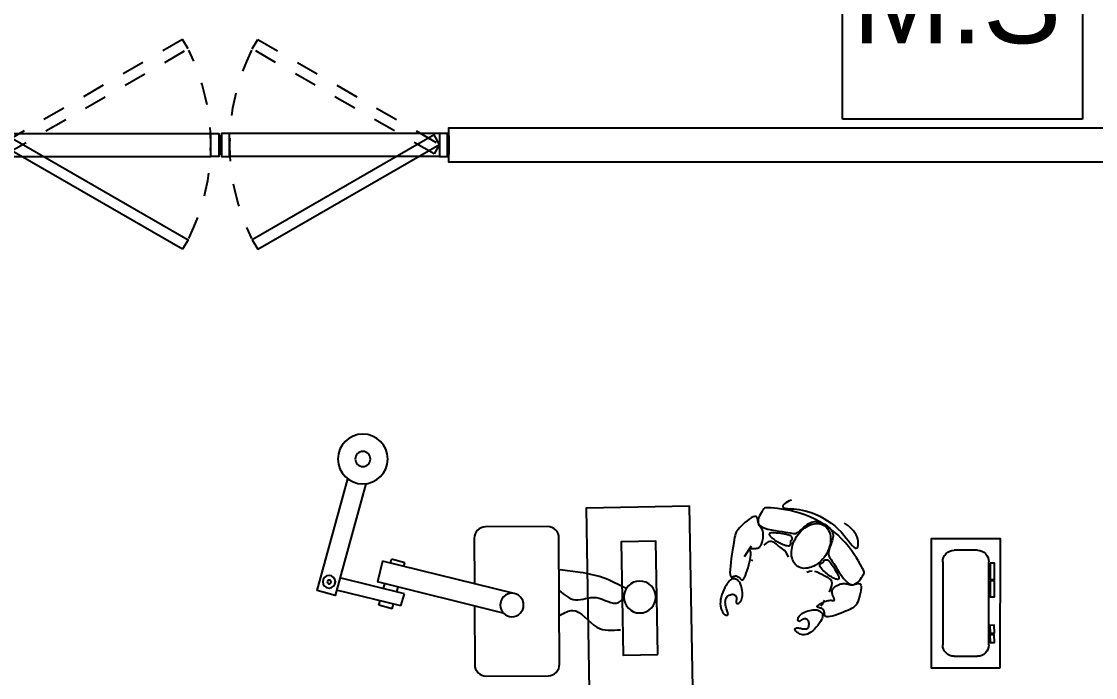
# Model space of a CAD drawing. Header units: metres. Extents: x -39 to 21688, y -24 to 9022.
# Drawn here: x 294.542 to 299.236, y 9.096 to 11.965 of the extents above; entities that cross this region are included whole.
import ezdxf

# ---------------------------------------------------------------- set-up
doc = ezdxf.new("R2010")
doc.units = ezdxf.units.M
doc.header["$MEASUREMENT"] = 0
doc.linetypes.add('HIDDEN2', pattern=[4.7625, 3.175, -1.5875])
doc.linetypes.add('HIDDEN4', pattern=[0.09375, 0.0625, -0.03125])
for name, color, linetype in [('AR-MOBILIRIO', 1, 'Continuous'), ('AR-MUROS', 6, 'Continuous'), ('AR-PUERTAS', 2, 'Continuous'), ('MOBILIARIO', 42, 'Continuous')]:
    doc.layers.add(name, color=color, linetype=linetype)
doc.styles.add('ELEC', font='comic.ttf', dxfattribs={"height": 50})

# ---------------------------------------------------------------- blocks, each defined once
blk = doc.blocks.new('AR-PUERTA DE DOBLE BATEO')
at = {"layer": 'AR-PUERTAS', "linetype": 'HIDDEN2'}
for p, q in [((-0.05, 0.9527), (-0.05, 0.0352)), ((0.05, 0.9527), (0.05, 0.0352)), ((-0.05, -0.9648), (-0.05, -0.0473)), ((0.05, -0.9648), (0.05, -0.0473))]:
    blk.add_line(p, q, dxfattribs=at)
at = {"layer": 'AR-PUERTAS'}
for points in [[(0.05, 0.9878), (-0.05, 0.9878), (-0.05, 0.9527), (0.05, 0.9527)], [(-0.04, 0.9878), (-0.04, 0.9939), (0.04, 0.9939), (0.04, 0.9878)], [(0.4565, 0.1581), (-0.0023, 0.9527), (-0.0436, 0.9288), (0.4151, 0.1342)], [(0.05, 0.0352), (-0.05, 0.0352), (-0.05, 0), (0.05, 0)], [(-0.04, -0.0061), (-0.04, 0), (0.04, 0), (0.04, -0.0061)], [(0.05, -0.0473), (-0.05, -0.0473), (-0.05, -0.0122), (0.05, -0.0122)], [(-0.04, -0.0061), (-0.04, -0.0122), (0.04, -0.0122), (0.04, -0.0061)], [(0.4565, -0.1703), (-0.0023, -0.9648), (-0.0436, -0.941), (0.4151, -0.1464)], [(0.05, -1), (-0.05, -1), (-0.05, -0.9648), (0.05, -0.9648)], [(-0.04, -1), (-0.04, -1.0061), (0.04, -1.0061), (0.04, -1)]]:
    blk.add_lwpolyline(points, close=True, dxfattribs=at)
at = {"layer": 'AR-PUERTAS', "color": 1, "linetype": 'HIDDEN4'}
for points in [[(-0.461, 0.1581), (-0.0023, 0.9527), (0.0391, 0.9288), (-0.4197, 0.1342)], [(-0.461, -0.1703), (-0.0023, -0.9648), (0.0391, -0.941), (-0.4197, -0.1464)]]:
    blk.add_lwpolyline(points, close=True, dxfattribs=at)
for centre, start, end in [((-0.0023, 0.9627), 243.6523, 296.3478), ((-0.0023, -0.9748), 63.6523, 116.3478)]:
    blk.add_arc(centre, 0.9278, start, end, dxfattribs=at)
blk = doc.blocks.new('A$C23125473')
at = {"layer": 'AR-MOBILIRIO'}
for p, q in [((2.8784, 0.9717), (2.9801, 0.9718)), ((2.8286, 0.5581), (2.8284, 0.9217)), ((3.0302, 0.9218), (3.0303, 0.5582)), ((2.1827, 0.8537), (2.1826, 0.8517)), ((2.1826, 0.8517), (2.1832, 0.8501)), ((2.1834, 0.8561), (2.1827, 0.8537)), ((2.1832, 0.8501), (2.1845, 0.8488)), ((2.1848, 0.8586), (2.1834, 0.8561)), ((2.1845, 0.8488), (2.1864, 0.848)), ((2.1868, 0.8613), (2.1848, 0.8586)), ((2.1864, 0.848), (2.1888, 0.8476)), ((2.1894, 0.8641), (2.1868, 0.8613)), ((2.1888, 0.8476), (2.1918, 0.8474)), ((2.1927, 0.8669), (2.1894, 0.8641)), ((2.1918, 0.8474), (2.1951, 0.8476)), ((2.1965, 0.8696), (2.1927, 0.8669)), ((2.1951, 0.8476), (2.1989, 0.8479)), ((2.2009, 0.8722), (2.1965, 0.8696)), ((2.1989, 0.8479), (2.2029, 0.8485)), ((2.2058, 0.8745), (2.2009, 0.8722)), ((2.2029, 0.8485), (2.2072, 0.8492)), ((2.2112, 0.8762), (2.2058, 0.8745)), ((2.2072, 0.8492), (2.2116, 0.8501)), ((2.2172, 0.8773), (2.2112, 0.8762)), ((2.2116, 0.8501), (2.2161, 0.8509)), ((2.2161, 0.8509), (2.2206, 0.8515)), ((2.2235, 0.8775), (2.2172, 0.8773)), ((2.2206, 0.8515), (2.2249, 0.8519)), ((2.2303, 0.8766), (2.2235, 0.8775)), ((2.2249, 0.8519), (2.229, 0.8519)), ((2.229, 0.8519), (2.2328, 0.8513)), ((2.2374, 0.8746), (2.2303, 0.8766)), ((2.2328, 0.8513), (2.2362, 0.8501)), ((2.2362, 0.8501), (2.2391, 0.8481)), ((2.2449, 0.8711), (2.2374, 0.8746)), ((2.2391, 0.8481), (2.2413, 0.8453)), ((2.2413, 0.8453), (2.243, 0.8417)), ((2.2527, 0.8661), (2.2449, 0.8711)), ((2.2605, 0.8598), (2.2527, 0.8661)), ((2.2683, 0.8526), (2.2605, 0.8598)), ((2.2757, 0.8447), (2.2683, 0.8526)), ((2.1959, 0.8146), (2.1958, 0.8119)), ((2.1958, 0.8119), (2.1961, 0.8087)), ((2.1966, 0.8166), (2.1959, 0.8146)), ((2.1961, 0.8087), (2.197, 0.805)), ((2.1976, 0.8179), (2.1966, 0.8166)), ((2.197, 0.805), (2.1986, 0.801)), ((2.199, 0.8187), (2.1976, 0.8179)), ((2.1986, 0.801), (2.201, 0.7968)), ((2.2006, 0.819), (2.199, 0.8187)), ((2.2023, 0.8188), (2.2006, 0.819)), ((2.2041, 0.8184), (2.2023, 0.8188)), ((2.2059, 0.8176), (2.2041, 0.8184)), ((2.2076, 0.8167), (2.2059, 0.8176)), ((2.2091, 0.8156), (2.2076, 0.8167)), ((2.2106, 0.8145), (2.2091, 0.8156)), ((2.212, 0.8134), (2.2106, 0.8145)), ((2.2134, 0.8123), (2.212, 0.8134)), ((2.2149, 0.8112), (2.2134, 0.8123)), ((2.2165, 0.8102), (2.2149, 0.8112)), ((2.2184, 0.8094), (2.2165, 0.8102)), ((2.2205, 0.8087), (2.2184, 0.8094)), ((2.223, 0.8083), (2.2205, 0.8087)), ((2.2257, 0.8082), (2.223, 0.8083)), ((2.2285, 0.8084), (2.2257, 0.8082)), ((2.2314, 0.809), (2.2285, 0.8084)), ((2.2342, 0.8101), (2.2314, 0.809)), ((2.2369, 0.8117), (2.2342, 0.8101)), ((2.2393, 0.8139), (2.2369, 0.8117)), ((2.2413, 0.8168), (2.2393, 0.8139)), ((2.2429, 0.8203), (2.2413, 0.8168)), ((2.2439, 0.8244), (2.2429, 0.8203)), ((2.243, 0.8417), (2.244, 0.8376)), ((2.2445, 0.8288), (2.2439, 0.8244)), ((2.244, 0.8376), (2.2445, 0.8332)), ((2.2445, 0.8332), (2.2445, 0.8288)), ((2.2827, 0.8364), (2.2757, 0.8447)), ((2.2889, 0.8282), (2.2827, 0.8364)), ((2.2942, 0.8202), (2.2889, 0.8282)), ((2.2984, 0.8129), (2.2942, 0.8202)), ((2.3013, 0.8064), (2.2984, 0.8129)), ((2.303, 0.8008), (2.3013, 0.8064)), ((2.3036, 0.7959), (2.303, 0.8008)), ((2.3218, 0.7992), (2.3175, 0.7978)), ((2.328, 0.7994), (2.3218, 0.7992)), ((2.3361, 0.7982), (2.328, 0.7994)), ((2.3459, 0.7959), (2.3361, 0.7982)), ((0.4606, 0.7516), (0.1793, 0.6821)), ((0.908, 0.7824), (0.3576, 0.6463)), ((0.4219, 0.7647), (0.364, 0.7486)), ((0.4219, 0.7647), (0.4277, 0.7435)), ((0.4606, 0.7516), (0.4757, 0.6978)), ((1.8572, 0.7508), (1.8586, 0.7587)), ((1.8586, 0.7587), (1.8606, 0.7658)), ((1.8606, 0.7658), (1.863, 0.7721)), ((1.863, 0.7721), (1.8659, 0.7776)), ((1.8659, 0.7776), (1.8689, 0.7822)), ((1.8689, 0.7822), (1.8722, 0.7858)), ((1.8722, 0.7858), (1.8754, 0.7886)), ((1.8754, 0.7886), (1.8786, 0.7905)), ((1.8786, 0.7905), (1.8815, 0.7917)), ((1.8804, 0.7532), (1.8794, 0.7473)), ((1.8818, 0.7588), (1.8804, 0.7532)), ((1.8815, 0.7917), (1.8843, 0.7922)), ((1.8833, 0.7641), (1.8818, 0.7588)), ((1.8848, 0.769), (1.8833, 0.7641)), ((1.8843, 0.7922), (1.8866, 0.7921)), ((1.8864, 0.7734), (1.8848, 0.769)), ((1.8878, 0.7774), (1.8864, 0.7734)), ((1.8866, 0.7921), (1.8884, 0.7914)), ((1.889, 0.7808), (1.8878, 0.7774)), ((1.8884, 0.7914), (1.8897, 0.7902)), ((1.8898, 0.7839), (1.889, 0.7808)), ((1.8897, 0.7902), (1.8903, 0.7885)), ((1.8903, 0.7864), (1.8898, 0.7839)), ((1.8903, 0.7885), (1.8903, 0.7864)), ((2.201, 0.7968), (2.2041, 0.7926)), ((2.2041, 0.7926), (2.208, 0.7885)), ((2.208, 0.7885), (2.2129, 0.7846)), ((2.2129, 0.7846), (2.2187, 0.7811)), ((2.2187, 0.7811), (2.2252, 0.778)), ((2.2252, 0.778), (2.2323, 0.7752)), ((2.2323, 0.7752), (2.2396, 0.773)), ((2.2396, 0.773), (2.2471, 0.7711)), ((2.2471, 0.7711), (2.2544, 0.7697)), ((2.2544, 0.7697), (2.2613, 0.7688)), ((2.2613, 0.7688), (2.2677, 0.7683)), ((2.2677, 0.7683), (2.2732, 0.7683)), ((2.2732, 0.7683), (2.2781, 0.7688)), ((2.2781, 0.7688), (2.2823, 0.7697)), ((2.2804, 0.7556), (2.2797, 0.7542)), ((2.2797, 0.7542), (2.2802, 0.7525)), ((2.2802, 0.7525), (2.282, 0.7503)), ((2.282, 0.7568), (2.2804, 0.7556)), ((2.2843, 0.7578), (2.282, 0.7568)), ((2.2823, 0.7697), (2.286, 0.771)), ((2.2871, 0.7586), (2.2843, 0.7578)), ((2.286, 0.771), (2.2892, 0.7727)), ((2.2903, 0.7595), (2.2871, 0.7586)), ((2.2892, 0.7727), (2.2921, 0.7746)), ((2.2935, 0.7605), (2.2903, 0.7595)), ((2.2921, 0.7746), (2.2946, 0.7768)), ((2.2966, 0.7617), (2.2935, 0.7605)), ((2.2946, 0.7768), (2.2969, 0.7792)), ((2.3, 0.747), (2.2962, 0.7528)), ((2.2996, 0.763), (2.2966, 0.7617)), ((2.2969, 0.7792), (2.2991, 0.7818)), ((2.2991, 0.7818), (2.301, 0.7847)), ((2.3024, 0.7647), (2.2996, 0.763)), ((2.301, 0.7847), (2.3025, 0.7879)), ((2.3048, 0.7665), (2.3024, 0.7647)), ((2.3025, 0.7879), (2.3035, 0.7916)), ((2.3035, 0.7916), (2.3036, 0.7959)), ((2.307, 0.7687), (2.3048, 0.7665)), ((2.3088, 0.7713), (2.307, 0.7687)), ((2.3102, 0.7741), (2.3088, 0.7713)), ((2.3111, 0.7774), (2.3102, 0.7741)), ((2.3115, 0.7811), (2.3111, 0.7774)), ((2.3118, 0.785), (2.3115, 0.7811)), ((2.3122, 0.7888), (2.3118, 0.785)), ((2.313, 0.7924), (2.3122, 0.7888)), ((2.3147, 0.7955), (2.313, 0.7924)), ((2.3175, 0.7978), (2.3147, 0.7955)), ((2.3569, 0.7926), (2.3459, 0.7959)), ((2.3687, 0.7886), (2.3569, 0.7926)), ((2.3808, 0.7842), (2.3687, 0.7886)), ((2.3927, 0.7796), (2.3808, 0.7842)), ((2.404, 0.775), (2.3927, 0.7796)), ((2.4142, 0.7707), (2.404, 0.775)), ((2.4229, 0.7669), (2.4142, 0.7707)), ((2.4303, 0.7633), (2.4229, 0.7669)), ((2.4365, 0.7597), (2.4303, 0.7633)), ((2.4417, 0.7558), (2.4365, 0.7597)), ((2.4462, 0.7515), (2.4417, 0.7558)), ((2.4501, 0.7464), (2.4462, 0.7515)), ((0.364, 0.7486), (0.3695, 0.7291)), ((1.8566, 0.7422), (1.8572, 0.7508)), ((1.8568, 0.733), (1.8566, 0.7422)), ((1.858, 0.7231), (1.8568, 0.733)), ((1.8603, 0.7127), (1.858, 0.7231)), ((1.8635, 0.702), (1.8603, 0.7127)), ((1.8787, 0.7413), (1.8784, 0.7354)), ((1.8784, 0.7354), (1.8787, 0.7296)), ((1.8794, 0.7473), (1.8787, 0.7413)), ((1.8787, 0.7296), (1.8797, 0.7242)), ((1.8797, 0.7242), (1.8814, 0.7192)), ((1.8814, 0.7192), (1.8839, 0.7147)), ((1.8839, 0.7147), (1.8871, 0.7108)), ((1.8871, 0.7108), (1.8909, 0.7075)), ((1.8909, 0.7075), (1.895, 0.7048)), ((1.895, 0.7048), (1.8993, 0.7027)), ((1.9181, 0.7026), (1.9206, 0.7043)), ((1.9206, 0.7043), (1.9228, 0.7065)), ((1.9228, 0.7065), (1.9245, 0.7088)), ((1.9245, 0.7088), (1.9258, 0.7114)), ((1.9252, 0.7333), (1.9253, 0.7352)), ((1.9254, 0.7314), (1.9252, 0.7333)), ((1.9253, 0.7352), (1.9256, 0.7371)), ((1.9257, 0.7296), (1.9254, 0.7314)), ((1.9256, 0.7371), (1.9261, 0.7387)), ((1.9261, 0.7278), (1.9257, 0.7296)), ((1.9258, 0.7114), (1.9268, 0.7139)), ((1.9261, 0.7387), (1.927, 0.74)), ((1.9266, 0.726), (1.9261, 0.7278)), ((1.9271, 0.7243), (1.9266, 0.726)), ((1.9268, 0.7139), (1.9274, 0.7163)), ((1.927, 0.74), (1.9283, 0.741)), ((1.9274, 0.7225), (1.9271, 0.7243)), ((1.9277, 0.7206), (1.9274, 0.7225)), ((1.9274, 0.7163), (1.9277, 0.7185)), ((1.9277, 0.7185), (1.9277, 0.7206)), ((1.9283, 0.741), (1.9299, 0.7414)), ((1.9299, 0.7414), (1.932, 0.7412)), ((1.932, 0.7412), (1.9345, 0.7403)), ((1.9345, 0.7403), (1.9373, 0.7386)), ((1.9373, 0.7386), (1.9403, 0.7363)), ((1.9403, 0.7363), (1.9434, 0.7332)), ((1.9434, 0.7332), (1.9462, 0.7294)), ((1.9462, 0.7294), (1.9488, 0.7248)), ((1.9488, 0.7248), (1.951, 0.7196)), ((1.951, 0.7196), (1.9526, 0.7136)), ((1.9526, 0.7136), (1.9535, 0.7068)), ((1.9535, 0.7068), (1.9537, 0.6996)), ((2.282, 0.7503), (2.2853, 0.7476)), ((2.2853, 0.7476), (2.2898, 0.7446)), ((2.2898, 0.7446), (2.2954, 0.7414)), ((2.2954, 0.7414), (2.3016, 0.7381)), ((2.3123, 0.7272), (2.3, 0.747)), ((2.3016, 0.7381), (2.3082, 0.735)), ((2.315, 0.7322), (2.3215, 0.7298)), ((2.3215, 0.7298), (2.3276, 0.7281)), ((2.3276, 0.7281), (2.333, 0.727)), ((2.333, 0.727), (2.3377, 0.7267)), ((2.3377, 0.7267), (2.3417, 0.7267)), ((2.3417, 0.7267), (2.3451, 0.7271)), ((2.3451, 0.7271), (2.3479, 0.7277)), ((2.3486, 0.7053), (2.3473, 0.7023)), ((2.3479, 0.7277), (2.3502, 0.7281)), ((2.3499, 0.7083), (2.3486, 0.7053)), ((2.3511, 0.7112), (2.3499, 0.7083)), ((2.3502, 0.7281), (2.352, 0.7285)), ((2.3523, 0.7141), (2.3511, 0.7112)), ((2.352, 0.7285), (2.3534, 0.7284)), ((2.3534, 0.7168), (2.3523, 0.7141)), ((2.3534, 0.7284), (2.3543, 0.7279)), ((2.3542, 0.7193), (2.3534, 0.7168)), ((2.3548, 0.7217), (2.3542, 0.7193)), ((2.3543, 0.7279), (2.3549, 0.7269)), ((2.3551, 0.7237), (2.3548, 0.7217)), ((2.3549, 0.7269), (2.3552, 0.7255)), ((2.3552, 0.7255), (2.3551, 0.7237)), ((2.4536, 0.7403), (2.4501, 0.7464)), ((2.4569, 0.7329), (2.4536, 0.7403)), ((2.4602, 0.7242), (2.4569, 0.7329)), ((2.4634, 0.7143), (2.4602, 0.7242)), ((2.4663, 0.7039), (2.4634, 0.7143)), ((0.4757, 0.6978), (0.1941, 0.6281)), ((0.9491, 0.6963), (0.38, 0.5556)), ((0.3844, 0.6752), (0.3902, 0.6543)), ((0.4427, 0.6896), (0.4485, 0.6688)), ((1.8674, 0.6913), (1.8635, 0.702)), ((1.8719, 0.6809), (1.8674, 0.6913)), ((1.8768, 0.6709), (1.8719, 0.6809)), ((1.8819, 0.6617), (1.8768, 0.6709)), ((1.8871, 0.6536), (1.8819, 0.6617)), ((1.8993, 0.7027), (1.9036, 0.7013)), ((1.9036, 0.7013), (1.9078, 0.7006)), ((1.9078, 0.7006), (1.9117, 0.7006)), ((1.9117, 0.7006), (1.9151, 0.7013)), ((1.9151, 0.7013), (1.9181, 0.7026)), ((1.9475, 0.6629), (1.9453, 0.6569)), ((1.9494, 0.6696), (1.9475, 0.6629)), ((1.9511, 0.6768), (1.9494, 0.6696)), ((1.9524, 0.6844), (1.9511, 0.6768)), ((1.9533, 0.6921), (1.9524, 0.6844)), ((1.9537, 0.6996), (1.9533, 0.6921)), ((2.3387, 0.6751), (2.3321, 0.6905)), ((2.3425, 0.6625), (2.3387, 0.6751)), ((2.3437, 0.6524), (2.3425, 0.6625)), ((2.3448, 0.693), (2.3447, 0.6899)), ((2.3447, 0.6899), (2.3449, 0.6869)), ((2.3454, 0.6961), (2.3448, 0.693)), ((2.3449, 0.6869), (2.3457, 0.6839)), ((2.3463, 0.6992), (2.3454, 0.6961)), ((2.3457, 0.6839), (2.3468, 0.681)), ((2.3473, 0.7023), (2.3463, 0.6992)), ((2.3468, 0.681), (2.3485, 0.6781)), ((2.3485, 0.6781), (2.3506, 0.6752)), ((2.3506, 0.6752), (2.3532, 0.6724)), ((2.3532, 0.6724), (2.3562, 0.6696)), ((2.3562, 0.6696), (2.3597, 0.6669)), ((2.3597, 0.6669), (2.3636, 0.6642)), ((2.3636, 0.6642), (2.3679, 0.6616)), ((2.3679, 0.6616), (2.3725, 0.6593)), ((2.3725, 0.6593), (2.3773, 0.6572)), ((2.3773, 0.6572), (2.3823, 0.6554)), ((2.4158, 0.6566), (2.4204, 0.6577)), ((2.4204, 0.6577), (2.4251, 0.6585)), ((2.4236, 0.6565), (2.4325, 0.6586)), ((2.4251, 0.6585), (2.43, 0.6589)), ((2.43, 0.6589), (2.4352, 0.6586)), ((2.4325, 0.6586), (2.441, 0.6575)), ((2.4352, 0.6586), (2.4406, 0.6576)), ((2.4406, 0.6576), (2.4461, 0.6562)), ((2.441, 0.6575), (2.4489, 0.6539)), ((2.4687, 0.6934), (2.4663, 0.7039)), ((2.4686, 0.6559), (2.4707, 0.6599)), ((2.4705, 0.6833), (2.4687, 0.6934)), ((2.4716, 0.674), (2.4705, 0.6833)), ((2.4707, 0.6599), (2.4717, 0.6661)), ((2.4717, 0.6661), (2.4716, 0.674)), ((0.38, 0.5556), (0.3576, 0.6463)), ((1.8921, 0.6468), (1.8871, 0.6536)), ((1.8969, 0.6416), (1.8921, 0.6468)), ((1.9013, 0.6377), (1.8969, 0.6416)), ((1.8988, 0.6047), (1.8994, 0.6134)), ((1.8994, 0.6134), (1.9008, 0.6191)), ((1.9008, 0.6191), (1.903, 0.6225)), ((1.9055, 0.6351), (1.9013, 0.6377)), ((1.903, 0.6225), (1.9057, 0.6239)), ((1.9095, 0.6336), (1.9055, 0.6351)), ((1.9057, 0.6239), (1.9089, 0.624)), ((1.9089, 0.624), (1.9123, 0.6231)), ((1.9133, 0.6329), (1.9095, 0.6336)), ((1.9123, 0.6231), (1.9159, 0.6219)), ((1.9169, 0.633), (1.9133, 0.6329)), ((1.9159, 0.6219), (1.9194, 0.6209)), ((1.9203, 0.6335), (1.9169, 0.633)), ((1.9194, 0.6209), (1.9228, 0.6204)), ((1.9235, 0.6345), (1.9203, 0.6335)), ((1.9228, 0.6204), (1.926, 0.6204)), ((1.9267, 0.6356), (1.9235, 0.6345)), ((1.926, 0.6204), (1.929, 0.6211)), ((1.9297, 0.6371), (1.9267, 0.6356)), ((1.929, 0.6211), (1.9319, 0.6221)), ((1.9326, 0.6389), (1.9297, 0.6371)), ((1.9319, 0.6221), (1.9346, 0.6237)), ((1.9354, 0.6412), (1.9326, 0.6389)), ((1.9346, 0.6237), (1.9372, 0.6255)), ((1.9381, 0.644), (1.9354, 0.6412)), ((1.9372, 0.6255), (1.9397, 0.6277)), ((1.9406, 0.6475), (1.9381, 0.644)), ((1.9397, 0.6277), (1.942, 0.6301)), ((1.943, 0.6518), (1.9406, 0.6475)), ((1.942, 0.6301), (1.9442, 0.6326)), ((1.9453, 0.6569), (1.943, 0.6518)), ((1.9442, 0.6326), (1.9464, 0.635)), ((1.9464, 0.635), (1.9486, 0.6369)), ((1.9486, 0.6369), (1.9509, 0.6379)), ((1.9509, 0.6379), (1.9533, 0.6378)), ((1.9533, 0.6378), (1.956, 0.6361)), ((1.956, 0.6361), (1.9589, 0.6326)), ((1.9589, 0.6326), (1.9623, 0.6269)), ((1.9623, 0.6269), (1.966, 0.6188)), ((1.966, 0.6188), (1.97, 0.6087)), ((2.2906, 0.6078), (2.3009, 0.6132)), ((2.3009, 0.6132), (2.3106, 0.6185)), ((2.3106, 0.6185), (2.3196, 0.6233)), ((2.3196, 0.6233), (2.3275, 0.6278)), ((2.3265, 0.614), (2.3214, 0.61)), ((2.3316, 0.6177), (2.3265, 0.614)), ((2.3275, 0.6278), (2.3342, 0.6325)), ((2.3368, 0.6212), (2.3316, 0.6177)), ((2.3342, 0.6325), (2.3393, 0.6379)), ((2.3419, 0.6244), (2.3368, 0.6212)), ((2.3393, 0.6379), (2.3425, 0.6443)), ((2.3469, 0.6273), (2.3419, 0.6244)), ((2.3425, 0.6443), (2.3437, 0.6524)), ((2.3518, 0.6298), (2.3469, 0.6273)), ((2.3564, 0.632), (2.3518, 0.6298)), ((2.3609, 0.6337), (2.3564, 0.632)), ((2.365, 0.6349), (2.3609, 0.6337)), ((2.3649, 0.6044), (2.3689, 0.6119)), ((2.3685, 0.6355), (2.365, 0.6349)), ((2.3715, 0.6353), (2.3685, 0.6355)), ((2.3689, 0.6119), (2.3722, 0.6187)), ((2.3737, 0.6342), (2.3715, 0.6353)), ((2.3722, 0.6187), (2.3743, 0.6244)), ((2.375, 0.6321), (2.3737, 0.6342)), ((2.3743, 0.6244), (2.3752, 0.6289)), ((2.3752, 0.6289), (2.375, 0.6321)), ((2.3764, 0.6045), (2.3856, 0.6181)), ((2.3823, 0.6554), (2.3873, 0.6541)), ((2.3856, 0.6181), (2.3951, 0.6309)), ((2.3873, 0.6541), (2.3923, 0.6533)), ((2.3923, 0.6533), (2.3972, 0.6531)), ((2.3951, 0.6309), (2.4047, 0.642)), ((2.3972, 0.6531), (2.402, 0.6534)), ((2.402, 0.6534), (2.4066, 0.6542)), ((2.4047, 0.642), (2.4142, 0.6508)), ((2.4066, 0.6542), (2.4112, 0.6554)), ((2.4112, 0.6554), (2.4158, 0.6566)), ((2.4142, 0.6508), (2.4236, 0.6565)), ((2.4461, 0.6562), (2.4516, 0.6547)), ((2.4489, 0.6539), (2.4562, 0.6484)), ((2.4516, 0.6547), (2.4567, 0.6535)), ((2.4562, 0.6484), (2.4628, 0.6416)), ((2.4567, 0.6535), (2.4614, 0.653)), ((2.4614, 0.653), (2.4654, 0.6537)), ((2.4628, 0.6416), (2.4687, 0.6344)), ((2.4654, 0.6537), (2.4686, 0.6559)), ((2.4687, 0.6344), (2.4738, 0.6272)), ((2.4738, 0.6272), (2.478, 0.6208)), ((2.478, 0.6208), (2.4812, 0.6157)), ((2.4812, 0.6157), (2.4835, 0.6116)), ((2.4835, 0.6116), (2.4848, 0.6079)), ((0.4152, 0.5643), (0.4199, 0.5473)), ((0.4777, 0.5633), (0.4199, 0.5473)), ((0.4735, 0.5787), (0.4777, 0.5633)), ((1.8992, 0.5928), (1.8988, 0.6047)), ((1.9004, 0.5782), (1.8992, 0.5928)), ((1.9022, 0.5616), (1.9004, 0.5782)), ((1.97, 0.6087), (1.974, 0.5972)), ((1.974, 0.5972), (1.978, 0.5848)), ((1.978, 0.5848), (1.9816, 0.5721)), ((1.9816, 0.5721), (1.9848, 0.5597)), ((2.2351, 0.6033), (2.2463, 0.5989)), ((2.2463, 0.5989), (2.2575, 0.5979)), ((2.2688, 0.5995), (2.2798, 0.603)), ((2.2798, 0.603), (2.2906, 0.6078)), ((2.2915, 0.5762), (2.291, 0.5729)), ((2.291, 0.5729), (2.2915, 0.5701)), ((2.293, 0.5799), (2.2915, 0.5762)), ((2.2915, 0.5701), (2.293, 0.5677)), ((2.2954, 0.5839), (2.293, 0.5799)), ((2.293, 0.5677), (2.2952, 0.5657)), ((2.2952, 0.5657), (2.2977, 0.564)), ((2.2986, 0.5881), (2.2954, 0.5839)), ((2.2977, 0.564), (2.3005, 0.5626)), ((2.3024, 0.5925), (2.2986, 0.5881)), ((2.3067, 0.597), (2.3024, 0.5925)), ((2.3114, 0.6015), (2.3067, 0.597)), ((2.3163, 0.6058), (2.3114, 0.6015)), ((2.3214, 0.61), (2.3163, 0.6058)), ((2.3376, 0.5623), (2.3413, 0.5674)), ((2.3413, 0.5674), (2.3457, 0.5737)), ((2.3457, 0.5737), (2.3505, 0.5808)), ((2.3461, 0.5569), (2.3524, 0.5664)), ((2.3505, 0.5808), (2.3554, 0.5886)), ((2.3524, 0.5664), (2.3596, 0.5779)), ((2.3554, 0.5886), (2.3603, 0.5965)), ((2.3596, 0.5779), (2.3677, 0.5909)), ((2.3603, 0.5965), (2.3649, 0.6044)), ((2.3677, 0.5909), (2.3764, 0.6045)), ((2.4675, 0.5689), (2.4601, 0.556)), ((2.4736, 0.5797), (2.4675, 0.5689)), ((2.4783, 0.5882), (2.4736, 0.5797)), ((2.4817, 0.5948), (2.4783, 0.5882)), ((2.4839, 0.6), (2.4817, 0.5948)), ((2.4849, 0.6042), (2.4839, 0.6)), ((2.4848, 0.6079), (2.4849, 0.6042)), ((1.9046, 0.5439), (1.9022, 0.5616)), ((1.9072, 0.5257), (1.9046, 0.5439)), ((1.91, 0.5078), (1.9072, 0.5257)), ((1.9915, 0.4903), (1.9615, 0.5364)), ((1.9848, 0.5597), (1.9874, 0.548)), ((1.9874, 0.548), (1.9891, 0.5377)), ((1.9893, 0.5171), (1.9884, 0.513)), ((1.9891, 0.5377), (1.9899, 0.5292)), ((1.9899, 0.5224), (1.9893, 0.5171)), ((1.9899, 0.5292), (1.9899, 0.5224)), ((1.9967, 0.5495), (1.993, 0.5554)), ((2.1443, 0.5184), (2.1366, 0.5097)), ((2.1503, 0.5281), (2.1443, 0.5184)), ((2.1539, 0.5388), (2.1503, 0.5281)), ((2.3005, 0.5626), (2.3033, 0.5613)), ((2.3033, 0.5613), (2.3057, 0.5602)), ((2.3057, 0.5602), (2.3077, 0.5592)), ((2.3077, 0.5592), (2.309, 0.5582)), ((2.309, 0.5582), (2.3096, 0.5573)), ((2.3094, 0.5538), (2.3093, 0.553)), ((2.3093, 0.553), (2.3096, 0.5522)), ((2.3096, 0.5546), (2.3094, 0.5538)), ((2.3096, 0.5573), (2.3099, 0.5563)), ((2.3098, 0.5554), (2.3096, 0.5546)), ((2.3096, 0.5522), (2.3103, 0.5515)), ((2.3099, 0.5563), (2.3098, 0.5554)), ((2.3103, 0.5515), (2.3114, 0.5509)), ((2.3114, 0.5509), (2.3128, 0.5504)), ((2.3128, 0.5504), (2.3144, 0.5499)), ((2.3144, 0.5499), (2.3162, 0.5495)), ((2.3162, 0.5495), (2.3181, 0.5493)), ((2.3181, 0.5493), (2.32, 0.5492)), ((2.32, 0.5492), (2.3219, 0.5493)), ((2.3219, 0.5493), (2.3237, 0.5496)), ((2.3237, 0.5496), (2.3255, 0.5502)), ((2.3255, 0.5502), (2.3273, 0.5512)), ((2.3273, 0.5512), (2.3294, 0.5528)), ((2.3287, 0.5236), (2.3293, 0.5283)), ((2.329, 0.5184), (2.3287, 0.5236)), ((2.3302, 0.5123), (2.329, 0.5184)), ((2.3293, 0.5283), (2.3308, 0.5328)), ((2.3294, 0.5528), (2.3317, 0.5551)), ((2.3308, 0.5328), (2.3332, 0.5375)), ((2.3317, 0.5551), (2.3344, 0.5582)), ((2.3332, 0.5375), (2.3365, 0.5428)), ((2.3344, 0.5582), (2.3376, 0.5623)), ((2.3365, 0.5428), (2.3408, 0.5491)), ((2.3408, 0.5491), (2.3461, 0.5569)), ((2.4412, 0.5258), (2.4296, 0.5091)), ((2.4513, 0.5415), (2.4412, 0.5258)), ((2.4601, 0.556), (2.4513, 0.5415)), ((1.9127, 0.4909), (1.91, 0.5078)), ((1.9151, 0.4759), (1.9127, 0.4909)), ((1.9172, 0.4631), (1.9151, 0.4759)), ((1.9851, 0.506), (1.9846, 0.5047)), ((1.9846, 0.5047), (1.9847, 0.5036)), ((1.9847, 0.5036), (1.9854, 0.5027)), ((1.9861, 0.5077), (1.9851, 0.506)), ((1.9854, 0.5027), (1.9866, 0.5019)), ((1.9872, 0.5099), (1.9861, 0.5077)), ((1.9866, 0.5019), (1.9882, 0.5012)), ((1.9884, 0.513), (1.9872, 0.5099)), ((1.9882, 0.5012), (1.9902, 0.5007)), ((1.9902, 0.5007), (1.9926, 0.5003)), ((1.9926, 0.5003), (1.9953, 0.5)), ((1.9953, 0.5), (1.9982, 0.4999)), ((1.9982, 0.4999), (2.0013, 0.4998)), ((2.0013, 0.4998), (2.0044, 0.4998)), ((2.0044, 0.4998), (2.0077, 0.4998)), ((2.0077, 0.4998), (2.011, 0.4997)), ((2.011, 0.4997), (2.0143, 0.4994)), ((2.0143, 0.4994), (2.0174, 0.4989)), ((2.0174, 0.4989), (2.0205, 0.4982)), ((2.0205, 0.4982), (2.0234, 0.4971)), ((2.0234, 0.4971), (2.026, 0.4956)), ((2.026, 0.4956), (2.0285, 0.4937)), ((2.0285, 0.4937), (2.0307, 0.4914)), ((2.0307, 0.4914), (2.0328, 0.4886)), ((2.0328, 0.4886), (2.0347, 0.4853)), ((2.0347, 0.4853), (2.0365, 0.4814)), ((2.0365, 0.4814), (2.0381, 0.4771)), ((2.0381, 0.4771), (2.0396, 0.4722)), ((2.0396, 0.4722), (2.041, 0.4667)), ((2.0568, 0.4764), (2.0468, 0.485)), ((2.0656, 0.4713), (2.0568, 0.4764)), ((2.0734, 0.4691), (2.0656, 0.4713)), ((2.0807, 0.4695), (2.0734, 0.4691)), ((2.0876, 0.472), (2.0807, 0.4695)), ((2.0946, 0.4762), (2.0876, 0.472)), ((2.1019, 0.4816), (2.0946, 0.4762)), ((2.1099, 0.4879), (2.1019, 0.4816)), ((2.1022, 0.4683), (2.1077, 0.4715)), ((2.1077, 0.4715), (2.1134, 0.4746)), ((2.1187, 0.4946), (2.1099, 0.4879)), ((2.1134, 0.4746), (2.1193, 0.4775)), ((2.1278, 0.5018), (2.1187, 0.4946)), ((2.1193, 0.4775), (2.1252, 0.4803)), ((2.1252, 0.4803), (2.1312, 0.4827)), ((2.1366, 0.5097), (2.1278, 0.5018)), ((2.1312, 0.4827), (2.137, 0.4849)), ((2.137, 0.4849), (2.1426, 0.4866)), ((2.1426, 0.4866), (2.1478, 0.4877)), ((2.1478, 0.4877), (2.1524, 0.4883)), ((2.1524, 0.4883), (2.1564, 0.4882)), ((2.1564, 0.4882), (2.1596, 0.4874)), ((2.1596, 0.4874), (2.1619, 0.4857)), ((2.1619, 0.4857), (2.1635, 0.4834)), ((2.1635, 0.4834), (2.1645, 0.4806)), ((2.1645, 0.4806), (2.165, 0.4776)), ((2.165, 0.4776), (2.1652, 0.4744)), ((2.1652, 0.4744), (2.1652, 0.4714)), ((2.1652, 0.4714), (2.1652, 0.4687)), ((2.3321, 0.5054), (2.3302, 0.5123)), ((2.3344, 0.498), (2.3321, 0.5054)), ((2.3371, 0.4901), (2.3344, 0.498)), ((2.3398, 0.4821), (2.3371, 0.4901)), ((2.3425, 0.4741), (2.3398, 0.4821)), ((2.345, 0.4663), (2.3425, 0.4741)), ((2.4025, 0.4746), (2.3868, 0.4576)), ((2.4168, 0.4919), (2.4025, 0.4746)), ((2.4296, 0.5091), (2.4168, 0.4919)), ((2.4169, 0.4673), (2.4257, 0.4784)), ((2.4257, 0.4784), (2.4334, 0.4878)), ((2.4334, 0.4878), (2.4401, 0.4947)), ((2.4401, 0.4947), (2.4458, 0.4987)), ((2.4458, 0.4987), (2.4506, 0.4995)), ((2.4506, 0.4995), (2.4544, 0.4973)), ((2.4544, 0.4973), (2.4572, 0.4927)), ((2.4572, 0.4927), (2.4589, 0.4861)), ((2.4589, 0.4861), (2.4595, 0.478)), ((2.4595, 0.478), (2.459, 0.4689)), ((2.9803, 0.5082), (2.8786, 0.5081)), ((1.9191, 0.4525), (1.9172, 0.4631)), ((1.921, 0.4436), (1.9191, 0.4525)), ((1.9232, 0.436), (1.921, 0.4436)), ((1.926, 0.4292), (1.9232, 0.436)), ((1.9295, 0.4229), (1.926, 0.4292)), ((1.934, 0.4166), (1.9295, 0.4229)), ((2.0421, 0.4245), (2.0402, 0.4197)), ((2.041, 0.4667), (2.0422, 0.4608)), ((2.0433, 0.4299), (2.0421, 0.4245)), ((2.0422, 0.4608), (2.0432, 0.4546)), ((2.0432, 0.4546), (2.0438, 0.4482)), ((2.044, 0.4358), (2.0433, 0.4299)), ((2.0438, 0.4482), (2.0441, 0.4419)), ((2.0441, 0.4419), (2.044, 0.4358)), ((2.07, 0.439), (2.071, 0.4417)), ((2.0701, 0.4365), (2.07, 0.439)), ((2.0715, 0.4345), (2.0701, 0.4365)), ((2.071, 0.4417), (2.073, 0.4448)), ((2.0743, 0.433), (2.0715, 0.4345)), ((2.073, 0.4448), (2.0757, 0.448)), ((2.0788, 0.432), (2.0743, 0.433)), ((2.0757, 0.448), (2.0791, 0.4514)), ((2.0849, 0.4317), (2.0788, 0.432)), ((2.0791, 0.4514), (2.083, 0.4548)), ((2.083, 0.4548), (2.0873, 0.4582)), ((2.0924, 0.4319), (2.0849, 0.4317)), ((2.0873, 0.4582), (2.0919, 0.4616)), ((2.0919, 0.4616), (2.0969, 0.465)), ((2.1009, 0.4325), (2.0924, 0.4319)), ((2.0961, 0.4221), (2.1121, 0.4245)), ((2.0969, 0.465), (2.1022, 0.4683)), ((2.1099, 0.4335), (2.1009, 0.4325)), ((2.1192, 0.4348), (2.1099, 0.4335)), ((2.1121, 0.4245), (2.1273, 0.4266)), ((2.1283, 0.4362), (2.1192, 0.4348)), ((2.1273, 0.4266), (2.1407, 0.4286)), ((2.1368, 0.4377), (2.1283, 0.4362)), ((2.1443, 0.4391), (2.1368, 0.4377)), ((2.1407, 0.4286), (2.152, 0.4305)), ((2.1505, 0.4405), (2.1443, 0.4391)), ((2.1555, 0.4417), (2.1505, 0.4405)), ((2.152, 0.4305), (2.1612, 0.4322)), ((2.1594, 0.4429), (2.1555, 0.4417)), ((2.1624, 0.4441), (2.1594, 0.4429)), ((2.1612, 0.4322), (2.1687, 0.4335)), ((2.1647, 0.4453), (2.1624, 0.4441)), ((2.1664, 0.4466), (2.1647, 0.4453)), ((2.1652, 0.4687), (2.1654, 0.4665)), ((2.1654, 0.4665), (2.1658, 0.465)), ((2.1658, 0.465), (2.1664, 0.464)), ((2.1664, 0.464), (2.1671, 0.4634)), ((2.1677, 0.448), (2.1664, 0.4466)), ((2.1671, 0.4634), (2.168, 0.4631)), ((2.1687, 0.4495), (2.1677, 0.448)), ((2.168, 0.4631), (2.1688, 0.4629)), ((2.1695, 0.4512), (2.1687, 0.4495)), ((2.1687, 0.4335), (2.1749, 0.4344)), ((2.1688, 0.4629), (2.1697, 0.4628)), ((2.1702, 0.453), (2.1695, 0.4512)), ((2.1697, 0.4628), (2.1704, 0.4625)), ((2.1708, 0.4548), (2.1702, 0.453)), ((2.1704, 0.4625), (2.171, 0.462)), ((2.1712, 0.4566), (2.1708, 0.4548)), ((2.171, 0.462), (2.1713, 0.461)), ((2.1714, 0.4583), (2.1712, 0.4566)), ((2.1713, 0.461), (2.1715, 0.4598)), ((2.1715, 0.4598), (2.1714, 0.4583)), ((2.1749, 0.4344), (2.1802, 0.4347)), ((2.1802, 0.4347), (2.1849, 0.4343)), ((2.1849, 0.4343), (2.1894, 0.4329)), ((2.1894, 0.4329), (2.194, 0.4305)), ((2.194, 0.4305), (2.1992, 0.427)), ((2.1992, 0.427), (2.2047, 0.4225)), ((2.2047, 0.4225), (2.2107, 0.4174)), ((2.3516, 0.4254), (2.3323, 0.4106)), ((2.3424, 0.42), (2.3452, 0.4247)), ((2.347, 0.459), (2.345, 0.4663)), ((2.3452, 0.4247), (2.3472, 0.4296)), ((2.3483, 0.4522), (2.347, 0.459)), ((2.3472, 0.4296), (2.3485, 0.4347)), ((2.3491, 0.4459), (2.3483, 0.4522)), ((2.3485, 0.4347), (2.3491, 0.4401)), ((2.3491, 0.4401), (2.3491, 0.4459)), ((2.3698, 0.4411), (2.3516, 0.4254)), ((2.3868, 0.4576), (2.3698, 0.4411)), ((2.3708, 0.4143), (2.3841, 0.4278)), ((2.3841, 0.4278), (2.3962, 0.4414)), ((2.3962, 0.4414), (2.4071, 0.4547)), ((2.4071, 0.4547), (2.4169, 0.4673)), ((2.4388, 0.4232), (2.4318, 0.4154)), ((2.445, 0.4315), (2.4388, 0.4232)), ((2.4502, 0.4403), (2.445, 0.4315)), ((2.4544, 0.4496), (2.4502, 0.4403)), ((2.4573, 0.4593), (2.4544, 0.4496)), ((2.459, 0.4689), (2.4573, 0.4593)), ((1.9399, 0.4099), (1.934, 0.4166)), ((1.9471, 0.4026), (1.9399, 0.4099)), ((1.9554, 0.3947), (1.9471, 0.4026)), ((1.9644, 0.3869), (1.9554, 0.3947)), ((1.9737, 0.3793), (1.9644, 0.3869)), ((1.983, 0.3725), (1.9737, 0.3793)), ((2.0207, 0.3792), (2.0198, 0.3737)), ((2.0216, 0.3848), (2.0207, 0.3792)), ((2.0216, 0.3844), (2.024, 0.3926)), ((2.0229, 0.3901), (2.0216, 0.3848)), ((2.0217, 0.3757), (2.0216, 0.3844)), ((2.0238, 0.3668), (2.0217, 0.3757)), ((2.0247, 0.395), (2.0229, 0.3901)), ((2.024, 0.3926), (2.0295, 0.3999)), ((2.027, 0.3993), (2.0247, 0.395)), ((2.0297, 0.4034), (2.027, 0.3993)), ((2.0295, 0.3999), (2.0385, 0.4061)), ((2.0325, 0.4073), (2.0297, 0.4034)), ((2.0353, 0.4112), (2.0325, 0.4073)), ((2.0379, 0.4153), (2.0353, 0.4112)), ((2.0402, 0.4197), (2.0379, 0.4153)), ((2.0385, 0.4061), (2.0504, 0.4113)), ((2.0504, 0.4113), (2.0645, 0.4156)), ((2.0645, 0.4156), (2.08, 0.4191)), ((2.08, 0.4191), (2.0961, 0.4221)), ((2.2107, 0.4174), (2.2169, 0.4119)), ((2.2169, 0.4119), (2.2233, 0.4062)), ((2.2233, 0.4062), (2.2299, 0.4007)), ((2.2299, 0.4007), (2.2364, 0.3957)), ((2.2364, 0.3957), (2.243, 0.3913)), ((2.243, 0.3913), (2.2494, 0.3877)), ((2.2494, 0.3877), (2.2557, 0.3851)), ((2.2557, 0.3851), (2.262, 0.3834)), ((2.262, 0.3834), (2.2682, 0.3824)), ((2.2682, 0.3824), (2.2744, 0.3822)), ((2.2913, 0.3839), (2.27, 0.3723)), ((2.2744, 0.3822), (2.2807, 0.3827)), ((2.2807, 0.3827), (2.287, 0.3839)), ((2.287, 0.3839), (2.2933, 0.3858)), ((2.3122, 0.3967), (2.2913, 0.3839)), ((2.2933, 0.3858), (2.2998, 0.3882)), ((2.2998, 0.3882), (2.3062, 0.3911)), ((2.3062, 0.3911), (2.3126, 0.3944)), ((2.3084, 0.3686), (2.3249, 0.3786)), ((2.3323, 0.4106), (2.3122, 0.3967)), ((2.3126, 0.3944), (2.3187, 0.3982)), ((2.3187, 0.3982), (2.3245, 0.4022)), ((2.3245, 0.4022), (2.3299, 0.4065)), ((2.3249, 0.3786), (2.341, 0.3897)), ((2.3299, 0.4065), (2.3347, 0.4109)), ((2.3347, 0.4109), (2.3389, 0.4155)), ((2.3389, 0.4155), (2.3424, 0.42)), ((2.341, 0.3897), (2.3564, 0.4016)), ((2.3564, 0.4016), (2.3708, 0.4143)), ((2.4082, 0.3952), (2.4, 0.3896)), ((2.4164, 0.4014), (2.4082, 0.3952)), ((2.4243, 0.4081), (2.4164, 0.4014)), ((2.4318, 0.4154), (2.4243, 0.4081)), ((1.9917, 0.3668), (1.983, 0.3725)), ((1.9995, 0.3625), (1.9917, 0.3668)), ((2.0061, 0.3601), (1.9995, 0.3625)), ((2.0111, 0.3598), (2.0061, 0.3601)), ((2.0146, 0.3613), (2.0111, 0.3598)), ((2.0171, 0.3644), (2.0146, 0.3613)), ((2.0187, 0.3686), (2.0171, 0.3644)), ((2.0198, 0.3737), (2.0187, 0.3686)), ((2.0272, 0.358), (2.0238, 0.3668)), ((2.0315, 0.3497), (2.0272, 0.358)), ((2.036, 0.3422), (2.0315, 0.3497)), ((2.0401, 0.3357), (2.036, 0.3422)), ((2.0435, 0.3307), (2.0401, 0.3357)), ((2.0464, 0.3269), (2.0435, 0.3307)), ((2.142, 0.3309), (2.1234, 0.328)), ((2.1619, 0.3347), (2.142, 0.3309)), ((2.1828, 0.3396), (2.1619, 0.3347)), ((2.2044, 0.3456), (2.1828, 0.3396)), ((2.1888, 0.3283), (2.201, 0.3298)), ((2.201, 0.3298), (2.2141, 0.332)), ((2.2263, 0.353), (2.2044, 0.3456)), ((2.2141, 0.332), (2.2281, 0.3351)), ((2.2482, 0.3619), (2.2263, 0.353)), ((2.2281, 0.3351), (2.243, 0.3393)), ((2.243, 0.3393), (2.2587, 0.3448)), ((2.27, 0.3723), (2.2482, 0.3619)), ((2.2587, 0.3448), (2.275, 0.3516)), ((2.275, 0.3516), (2.2917, 0.3595)), ((2.2917, 0.3595), (2.3084, 0.3686)), ((2.0492, 0.3243), (2.0464, 0.3269)), ((2.0525, 0.3226), (2.0492, 0.3243)), ((2.0568, 0.3219), (2.0525, 0.3226)), ((2.0624, 0.3218), (2.0568, 0.3219)), ((2.0698, 0.3222), (2.0624, 0.3218)), ((2.0795, 0.3231), (2.0698, 0.3222)), ((2.0919, 0.3243), (2.0795, 0.3231)), ((2.1066, 0.3259), (2.0919, 0.3243)), ((2.1234, 0.328), (2.1066, 0.3259)), ((2.1291, 0.3155), (2.1294, 0.3182)), ((2.1304, 0.3124), (2.1291, 0.3155)), ((2.1294, 0.3182), (2.131, 0.3204)), ((2.1331, 0.3088), (2.1304, 0.3124)), ((2.131, 0.3204), (2.134, 0.3222)), ((2.1374, 0.3047), (2.1331, 0.3088)), ((2.134, 0.3222), (2.1383, 0.3237)), ((2.1431, 0.3004), (2.1374, 0.3047)), ((2.1383, 0.3237), (2.1438, 0.3248)), ((2.1501, 0.296), (2.1431, 0.3004)), ((2.1438, 0.3248), (2.1506, 0.3256)), ((2.1581, 0.2919), (2.1501, 0.296)), ((2.1506, 0.3256), (2.1585, 0.3262)), ((2.167, 0.2882), (2.1581, 0.2919)), ((2.1585, 0.3262), (2.1676, 0.3267)), ((2.1676, 0.3267), (2.1777, 0.3274)), ((2.1777, 0.3274), (2.1888, 0.3283))]:
    blk.add_line(p, q, dxfattribs=at)
for points in [[(1.7359, 1.1116), (1.7225, 0.3156), (1.2704, 0.3232), (1.2838, 1.1192)], [(3.0801, 1.0218), (3.0804, 0.4582), (2.7786, 0.4581), (2.7784, 1.0217)], [(1.5834, 0.9641), (1.575, 0.4681), (1.4229, 0.4706), (1.4313, 0.9667)], [(3.0345, 0.8779), (3.0355, 0.9116), (3.0543, 0.911), (3.0533, 0.8774)], [(3.0348, 0.8364), (3.0358, 0.87), (3.0546, 0.8695), (3.0536, 0.8358)], [(3.0365, 0.641), (3.0362, 0.711), (3.055, 0.7111), (3.0554, 0.6411)], [(3.0362, 0.565), (3.0358, 0.6351), (3.0547, 0.6352), (3.055, 0.5651)]]:
    blk.add_lwpolyline(points, close=True, dxfattribs=at)
blk.add_lwpolyline([(0.7821, 0.7513), (0.7833, 1.0081, -0.414214), (0.8335, 1.0579), (1.104, 1.0567, -0.414214), (1.1538, 1.0065), (1.1514, 0.4542, -0.414214), (1.1012, 0.4044), (0.8306, 0.4056, -0.414214), (0.7808, 0.4558), (0.7817, 0.6549)], format="xyb", dxfattribs=at)
blk.add_lwpolyline([(0.3066, 0.2172), (0.1729, 0.7054), (0.0951, 0.6841), (0.2288, 0.1959)], dxfattribs=at)
for centre, radius in [((0.9457, 0.7475), 0.0513), ((1.5045, 0.7125), 0.0698), ((0.1465, 0.646), 0.0277), ((0.1472, 0.6467), 0.00829), ((0.2944, 0.1089), 0.1089), ((0.2944, 0.1089), 0.0332)]:
    blk.add_circle(centre, radius, dxfattribs=at)
for centre, radius, start, end in [((2.8784, 0.9217), 0.05, 90.0237, 180.0237), ((2.9802, 0.9218), 0.05, 0.0237, 90.0237), ((2.2246, 0.533), 0.0541, 123.0694, 153.4093), ((2.2246, 0.533), 0.0541, 92.7296, 123.0694), ((2.226, 0.504), 0.0831, 68.3569, 92.7296), ((2.2155, 0.4776), 0.1114, 49.4076, 68.3569), ((2.2789, 0.5189), 0.1114, 177.7819, 196.7313), ((2.2505, 0.52), 0.0831, 153.4093, 177.7819), ((2.1907, 0.4487), 0.1496, 33.0694, 49.4076), ((2.1907, 0.4487), 0.1496, 16.7313, 33.0694), ((2.8786, 0.5581), 0.05, 180.0237, 270.0237), ((2.9803, 0.5582), 0.05, 270.0237, 0.0237), ((2.3154, 0.5298), 0.1496, 196.7313, 213.0694), ((2.2272, 0.4596), 0.1114, 357.7819, 16.7313), ((2.3154, 0.5298), 0.1496, 213.0694, 229.4076), ((2.2556, 0.4585), 0.0831, 333.4093, 357.7819), ((2.2906, 0.5009), 0.1114, 229.4076, 248.3569), ((2.2801, 0.4745), 0.0831, 248.3569, 272.7296), ((2.2815, 0.4455), 0.0541, 272.7296, 303.0694), ((2.2815, 0.4455), 0.0541, 303.0694, 333.4093)]:
    blk.add_arc(centre, radius, start, end, dxfattribs=at)
for points in [[(1.1571, 0.7921), (1.2119, 0.7708), (1.3174, 0.8446), (1.4205, 0.8553)], [(1.1516, 0.6844), (1.2235, 0.725), (1.3148, 0.7148), (1.4118, 0.7363), (1.4291, 0.7224)], [(1.1563, 0.592), (1.2445, 0.6038), (1.3451, 0.6274), (1.4428, 0.673)]]:
    blk.add_spline(points, degree=3, dxfattribs=at)
blk = doc.blocks.new('MANUAL CALL POINT')
at = {"ltscale": 8}
for p, q in [((0, 18.712), (19.122, 18.712)), ((0, 0), (0, 18.712)), ((19.122, 18.712), (19.122, 0)), ((19.122, 0), (0, 0))]:
    blk.add_line(p, q, dxfattribs=at)
at = {"ltscale": 8, "style": 'ELEC'}
blk.add_text('M.S', height=7, dxfattribs=at).set_placement((0.8, 6.055))

msp = doc.modelspace()

# ---------------------------------------------------------------- linework, layer by layer
at = {"layer": 'AR-MUROS'}
msp.add_lwpolyline([(301.11559, 11.3501), (296.40986, 11.3501), (296.40986, 11.5001), (301.76559, 11.5001)], dxfattribs=at)

# ---------------------------------------------------------------- block references
at = {"layer": 'AR-PUERTAS', "xscale": 0.05486273690753236, "yscale": 0.05486273690753236, "zscale": 0.05486273690753236}
msp.add_blockref('MANUAL CALL POINT', (298.1292, 11.53775), dxfattribs=at)
at = {"layer": 'AR-PUERTAS', "rotation": 270.0000135837768}
msp.add_blockref('AR-PUERTA DE DOBLE BATEO', (295.41594, 11.4251), dxfattribs=at)
at = {"layer": 'MOBILIARIO', "xscale": -1, "rotation": 180}
msp.add_blockref('A$C23125473', (295.73926, 10.16058), dxfattribs=at)

doc.saveas('drawing.dxf')
